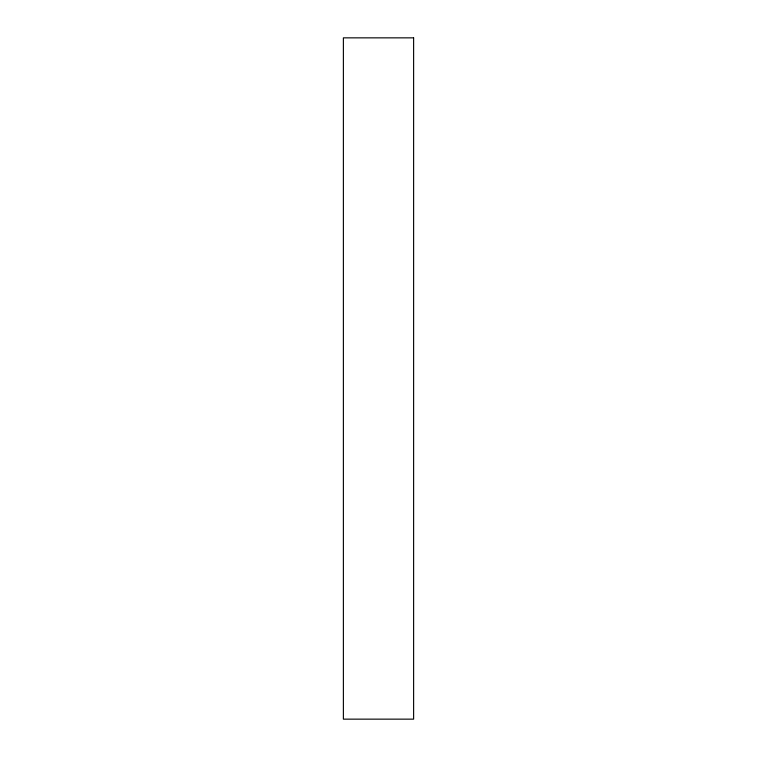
<?xml version="1.0" encoding="UTF-8"?>
<svg xmlns="http://www.w3.org/2000/svg" width="757" height="757" viewBox="0 0 757 757"><rect width="100%" height="100%" fill="white"/><g stroke="black" fill="none" stroke-linecap="round" stroke-linejoin="round"><path stroke-width="1.14" d="M413.615 37.85L343.385 37.85L343.385 719.15L413.615 719.15L413.615 37.85"/></g></svg>
